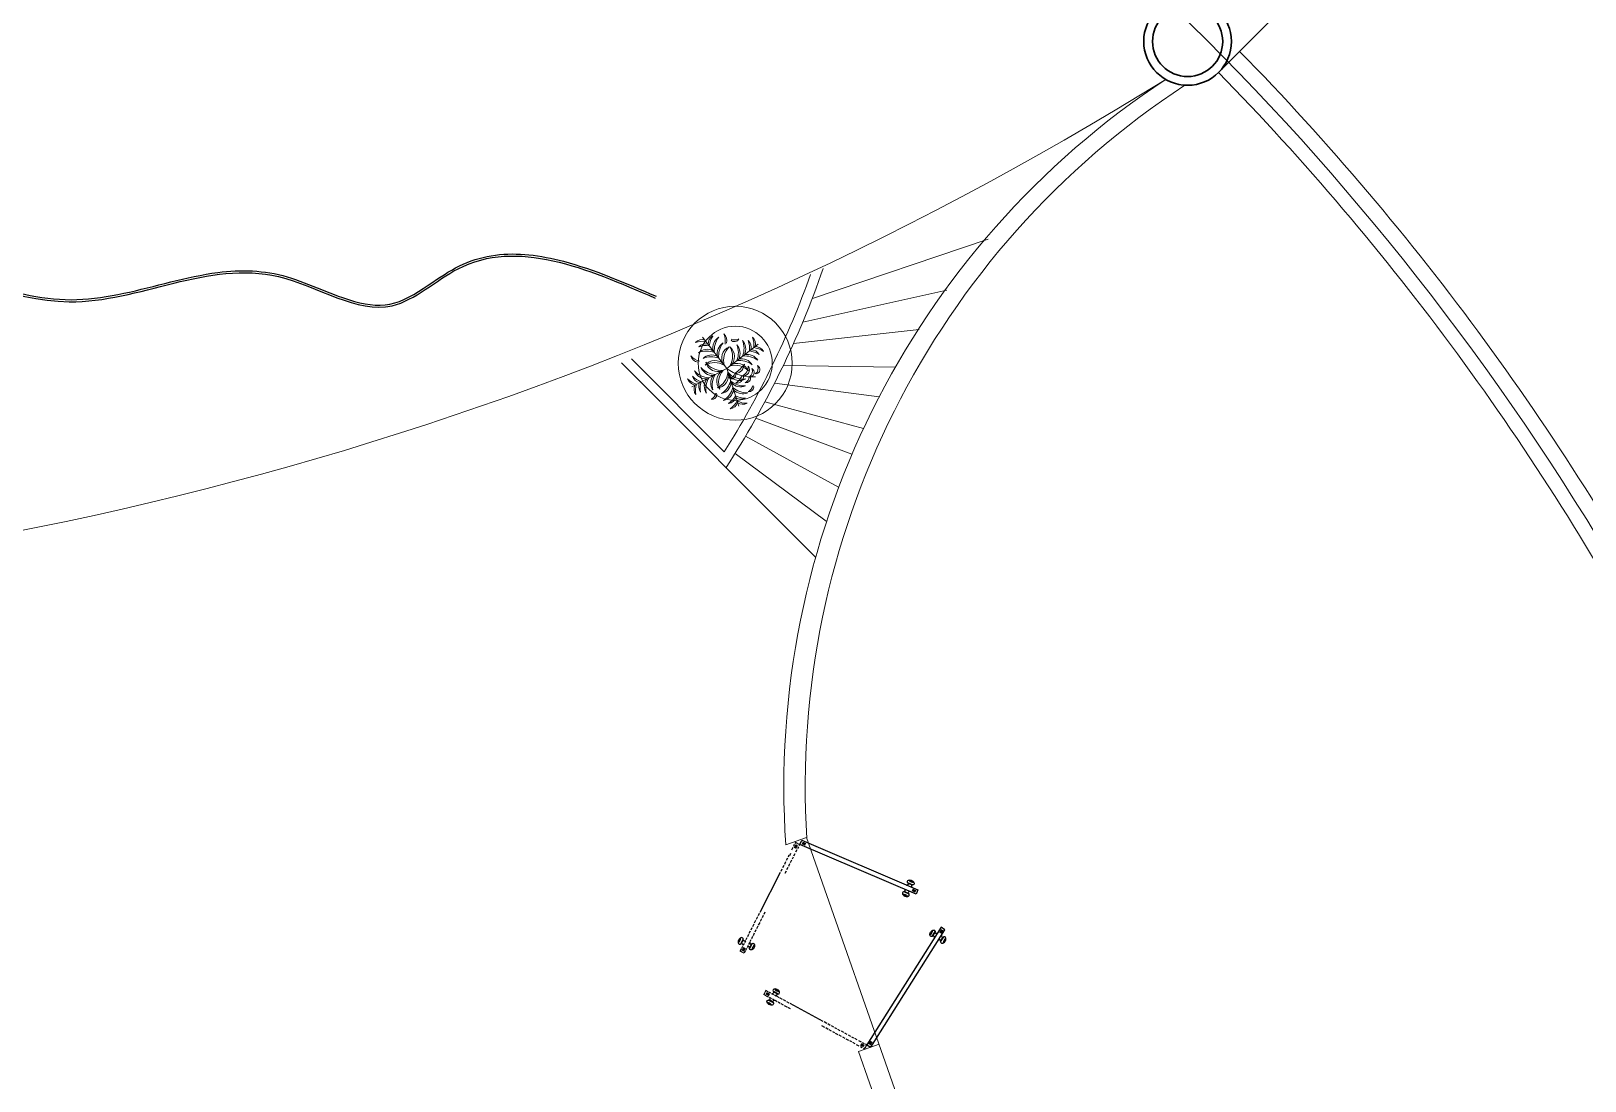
# Model space of a CAD drawing. Header units: millimetres. Extents: x 383 to 523, y 252 to 344.
# Drawn here: x 434.99 to 450.58, y 305.58 to 316.12 of the extents above; entities that cross this region are included whole.
import ezdxf

# ---------------------------------------------------------------- set-up
doc = ezdxf.new("R2010")
doc.units = ezdxf.units.MM
doc.header["$MEASUREMENT"] = 0
doc.linetypes.add('ACAD_ISO02W100', pattern=[15, 12, -3])
doc.linetypes.add('HIDDEN2', pattern=[4.7625, 3.175, -1.5875])
for name, color, linetype, lineweight in [('cubierta', 1, 'ACAD_ISO02W100', 15), ('muros', 5, 'Continuous', 30), ('plantas', 76, 'Continuous', 15), ('vegetacion', 104, 'Continuous', 0)]:
    doc.layers.add(name, color=color, linetype=linetype, lineweight=lineweight)
doc.layers.add('muebles', color=193, linetype='Continuous')

# ---------------------------------------------------------------- blocks, each defined once
blk = doc.blocks.new('tytytyt')
at = {"layer": 'vegetacion', "lineweight": 0}
for p in [(2770.857, 1104.045), (2770.384, 1103.648), (2771.329, 1103.648), (2770.94, 1103.092)]:
    blk.add_line(p, (2770.857, 1103.565), dxfattribs=at)
for centre, radius, start, end in [((2770.718, 1103.772), 0.153, 25.2489, 95.3937), ((2770.637, 1103.676), 0.257, 31.3712, 75.0366), ((2770.767, 1103.935), 0.111, 36.29, 99.6243), ((2770.678, 1103.806), 0.249, 44.0763, 73.3794), ((2770.767, 1103.87), 0.111, 36.29, 99.6243), ((2770.678, 1103.74), 0.249, 44.0763, 73.3794), ((2770.946, 1103.935), 0.111, 80.3757, 143.71), ((2771.036, 1103.806), 0.249, 106.6206, 135.9237), ((2770.946, 1103.87), 0.111, 80.3757, 143.71), ((2771.036, 1103.74), 0.249, 106.6206, 135.9237), ((2770.995, 1103.772), 0.153, 84.6063, 154.7511), ((2771.076, 1103.676), 0.257, 104.9634, 148.6288), ((2770.508, 1103.717), 0.111, 160.3757, 223.71), ((2770.651, 1103.783), 0.249, 186.6206, 215.9237), ((2770.572, 1103.706), 0.111, 160.3757, 223.71), ((2770.715, 1103.772), 0.249, 186.6206, 215.9237), ((2770.677, 1103.738), 0.153, 164.6063, 234.7511), ((2770.786, 1103.801), 0.257, 184.9634, 228.6288), ((2770.655, 1103.868), 0.0552, 139.742, 258.7475), ((2770.73, 1103.912), 0.12, 184.618, 228.2106), ((2770.763, 1103.722), 0.153, 164.6063, 234.7511), ((2770.872, 1103.785), 0.257, 184.9634, 228.6288), ((2770.708, 1103.61), 0.15, 3.4259, 103.6346), ((2770.646, 1103.531), 0.226, 21.6665, 83.1878), ((2770.838, 1103.719), 0.15, 156.3654, 256.5741), ((2770.927, 1103.766), 0.226, 176.8122, 238.3335), ((2770.718, 1103.684), 0.153, 25.2489, 95.3937), ((2770.637, 1103.589), 0.257, 31.3712, 75.0366), ((2771.005, 1103.61), 0.15, 76.3654, 176.5741), ((2770.995, 1103.684), 0.153, 84.6063, 154.7511), ((2771.076, 1103.589), 0.257, 104.9634, 148.6288), ((2771.067, 1103.531), 0.226, 96.8122, 158.3335), ((2770.786, 1103.766), 0.226, 301.6665, 3.1878), ((2770.875, 1103.719), 0.15, 283.4259, 23.6346), ((2770.842, 1103.785), 0.257, 311.3712, 355.0366), ((2770.95, 1103.722), 0.153, 305.2489, 15.3937), ((2771.175, 1103.773), 0.111, 80.3757, 143.71), ((2771.264, 1103.643), 0.249, 106.6206, 135.9237), ((2770.928, 1103.801), 0.257, 311.3712, 355.0366), ((2771.036, 1103.738), 0.153, 305.2489, 15.3937), ((2770.998, 1103.772), 0.249, 324.0763, 353.3794), ((2771.141, 1103.706), 0.111, 316.29, 19.6243), ((2771.062, 1103.783), 0.249, 324.0763, 353.3794), ((2771.206, 1103.717), 0.111, 316.29, 19.6243), ((2770.477, 1103.541), 0.111, 116.29, 179.6243), ((2770.589, 1103.43), 0.249, 124.0763, 153.3794), ((2770.541, 1103.53), 0.111, 116.29, 179.6243), ((2770.653, 1103.419), 0.249, 124.0763, 153.3794), ((2770.629, 1103.464), 0.153, 105.2489, 175.3937), ((2770.709, 1103.368), 0.257, 111.3712, 155.0366), ((2770.715, 1103.449), 0.153, 105.2489, 175.3937), ((2770.795, 1103.353), 0.257, 111.3712, 155.0366), ((2771.08, 1103.097), 0.519, 115.4772, 156.6585), ((2770.716, 1103.502), 0.0834, 144.9865, 244.4034), ((2770.787, 1103.427), 0.15, 83.4259, 183.6346), ((2770.854, 1103.352), 0.226, 101.6665, 163.1878), ((2770.886, 1103.581), 0.24, 187.5759, 215.8942), ((2770.764, 1103.547), 0.054, 114.2257, 255.1279), ((2770.807, 1103.559), 0.0749, 150.4398, 228.6694), ((2770.859, 1103.352), 0.226, 16.8122, 78.3335), ((2770.927, 1103.427), 0.15, 356.3654, 96.5741), ((2770.918, 1103.353), 0.257, 24.9634, 68.6288), ((2770.998, 1103.449), 0.153, 4.6063, 74.7511), ((2771.004, 1103.368), 0.257, 24.9634, 68.6288), ((2771.084, 1103.464), 0.153, 4.6063, 74.7511), ((2771.06, 1103.419), 0.249, 26.6206, 55.9237), ((2771.172, 1103.53), 0.111, 0.3757, 63.71), ((2770.529, 1103.429), 0.0552, 139.742, 258.7475), ((2770.604, 1103.473), 0.12, 184.618, 228.2106), ((2770.643, 1103.411), 0.0552, 139.742, 258.7475), ((2770.718, 1103.455), 0.12, 184.618, 228.2106), ((2770.715, 1103.372), 0.0768, 185.1845, 268.654), ((2770.747, 1103.393), 0.0735, 138.8744, 278.9763), ((2770.811, 1103.428), 0.12, 173.7536, 244.097), ((2770.644, 1103.562), 0.226, 286.8122, 348.3335), ((2770.719, 1103.495), 0.15, 266.3654, 6.5741), ((2770.867, 1103.457), 0.124, 161.4477, 239.3672), ((2770.645, 1103.504), 0.257, 294.9634, 338.6288), ((2770.741, 1103.423), 0.153, 274.6063, 344.7511), ((2771.161, 1103.541), 0.405, 185.4007, 208.139), ((2771.058, 1103.635), 0.226, 211.6665, 273.1878), ((2771.01, 1103.547), 0.15, 193.4259, 293.6346), ((2771.077, 1103.58), 0.257, 221.3712, 265.0366), ((2771.014, 1103.472), 0.153, 215.2489, 285.3937), ((2771.149, 1103.304), 0.0552, 101.2525, 220.258), ((2771.273, 1103.648), 0.249, 234.0763, 263.3794), ((2771.207, 1103.505), 0.111, 226.29, 289.6243), ((2770.684, 1103.341), 0.0547, 167.0577, 302.8533), ((2770.684, 1103.263), 0.0547, 167.0577, 302.8533), ((2770.715, 1103.294), 0.0768, 185.1845, 268.654), ((2770.66, 1103.418), 0.257, 294.9634, 338.6288), ((2770.756, 1103.337), 0.153, 274.6063, 344.7511), ((2770.711, 1103.362), 0.249, 296.6206, 325.9237), ((2770.822, 1103.249), 0.111, 270.3757, 333.71), ((2771.092, 1103.494), 0.257, 221.3712, 265.0366), ((2771.029, 1103.386), 0.153, 215.2489, 285.3937), ((2771.064, 1103.424), 0.249, 234.0763, 263.3794), ((2770.998, 1103.28), 0.111, 226.29, 289.6243), ((2771.223, 1103.261), 0.12, 131.7894, 175.382), ((2770.722, 1103.297), 0.249, 296.6206, 325.9237), ((2770.833, 1103.185), 0.111, 270.3757, 333.71), ((2771.075, 1103.359), 0.249, 234.0763, 263.3794), ((2771.009, 1103.216), 0.111, 226.29, 289.6243)]:
    blk.add_arc(centre, radius, start, end, dxfattribs=at)

msp = doc.modelspace()

# ---------------------------------------------------------------- linework, layer by layer
at = {"layer": 'cubierta', "linetype": 'ACAD_ISO02W100', "lineweight": 18, "ltscale": 0.2}
msp.add_arc((428.383, 297.242), 32.252, 181.8805, 44.9344, dxfattribs=at)
at = {"layer": 'muebles', "linetype": 'HIDDEN2'}
for p, q in [((442.633, 307.921), (442.62, 307.894)), ((442.648, 307.951), (442.639, 307.932)), ((442.659, 307.972), (442.654, 307.962)), ((442.679, 307.962), (442.659, 307.972)), ((442.689, 307.93), (442.679, 307.912)), ((442.699, 307.952), (442.683, 307.96)), ((442.699, 307.952), (442.695, 307.942)), ((442.704, 307.953), (442.722, 307.995)), ((442.561, 307.778), (442.548, 307.753)), ((442.579, 307.815), (442.567, 307.79)), ((442.594, 307.845), (442.585, 307.825)), ((442.601, 307.757), (442.588, 307.732)), ((442.611, 307.862), (442.6, 307.839)), ((442.62, 307.794), (442.607, 307.769)), ((442.635, 307.824), (442.625, 307.805)), ((442.652, 307.858), (442.64, 307.835)), ((442.673, 307.9), (442.66, 307.874)), ((442.507, 307.672), (442.301, 307.271)), ((442.524, 307.706), (442.512, 307.681)), ((442.542, 307.741), (442.53, 307.718)), ((442.565, 307.685), (442.552, 307.661)), ((442.583, 307.721), (442.571, 307.697)), ((443.889, 307.497), (443.872, 307.455)), ((442.241, 307.152), (442.228, 307.126)), ((442.26, 307.19), (442.246, 307.162)), ((442.278, 307.225), (442.265, 307.2)), ((442.281, 307.132), (442.268, 307.106)), ((442.296, 307.26), (442.284, 307.236)), ((442.301, 307.17), (442.286, 307.141)), ((442.319, 307.205), (442.306, 307.18)), ((442.336, 307.24), (442.324, 307.216)), ((442.352, 307.272), (442.342, 307.25)), ((442.157, 306.985), (442.148, 306.969)), ((442.172, 307.017), (442.161, 306.995)), ((442.188, 307.048), (442.177, 307.026)), ((442.206, 307.082), (442.193, 307.058)), ((442.213, 306.996), (442.202, 306.975)), ((442.223, 307.117), (442.211, 307.092)), ((442.229, 307.028), (442.217, 307.005)), ((442.246, 307.062), (442.234, 307.037)), ((442.263, 307.096), (442.251, 307.072)), ((444.16, 307.097), (444.122, 307.121)), ((442.116, 306.905), (442.103, 306.88)), ((442.123, 306.87), (442.103, 306.88)), ((442.128, 306.93), (442.118, 306.909)), ((442.144, 306.86), (442.128, 306.868)), ((442.143, 306.96), (442.133, 306.939)), ((442.156, 306.884), (442.144, 306.86)), ((442.169, 306.909), (442.158, 306.888)), ((442.184, 306.939), (442.174, 306.919)), ((442.197, 306.965), (442.188, 306.948)), ((442.352, 306.467), (442.341, 306.447)), ((442.366, 306.433), (442.341, 306.447)), ((442.363, 306.486), (442.354, 306.471)), ((442.387, 306.473), (442.363, 306.486)), ((442.39, 306.42), (442.37, 306.431)), ((442.412, 306.46), (442.391, 306.471)), ((442.42, 306.404), (442.4, 306.415)), ((442.441, 306.444), (442.421, 306.455)), ((442.445, 306.391), (442.429, 306.399)), ((442.467, 306.43), (442.45, 306.439)), ((442.476, 306.374), (442.455, 306.385)), ((442.498, 306.414), (442.476, 306.425)), ((442.507, 306.357), (442.485, 306.369)), ((442.529, 306.397), (442.507, 306.409)), ((442.541, 306.339), (442.517, 306.352)), ((442.562, 306.379), (442.538, 306.392)), ((442.596, 306.361), (442.572, 306.374)), ((442.937, 306.176), (442.606, 306.355)), ((442.575, 306.321), (442.55, 306.334)), ((442.61, 306.302), (442.584, 306.315)), ((442.953, 306.116), (442.925, 306.131)), ((442.975, 306.156), (442.947, 306.171)), ((442.988, 306.097), (442.963, 306.111)), ((443.009, 306.137), (442.985, 306.151)), ((443.022, 306.079), (442.999, 306.091)), ((443.044, 306.119), (443.02, 306.131)), ((443.054, 306.062), (443.033, 306.073)), ((443.075, 306.102), (443.054, 306.113)), ((443.088, 306.043), (443.063, 306.056)), ((443.109, 306.083), (443.085, 306.096)), ((443.144, 306.064), (443.121, 306.077)), ((443.18, 306.045), (443.155, 306.058)), ((443.216, 306.025), (443.192, 306.039)), ((443.123, 306.025), (443.099, 306.037)), ((443.158, 306.005), (443.134, 306.019)), ((443.195, 305.985), (443.17, 305.999)), ((443.224, 305.97), (443.205, 305.98)), ((443.246, 306.009), (443.227, 306.02)), ((443.258, 305.952), (443.235, 305.964)), ((443.279, 305.992), (443.256, 306.004)), ((443.299, 305.929), (443.273, 305.943)), ((443.321, 305.969), (443.295, 305.983)), ((443.329, 305.913), (443.311, 305.923)), ((443.351, 305.953), (443.333, 305.963)), ((443.35, 305.902), (443.341, 305.907)), ((443.361, 305.922), (443.35, 305.902)), ((443.372, 305.942), (443.362, 305.947)), ((443.372, 305.942), (443.363, 305.926)), ((443.377, 305.943), (443.415, 305.919))]:
    msp.add_line(p, q, dxfattribs=at)
at = {"layer": 'muebles'}
for p, q in [((443.872, 307.455), (442.704, 307.953)), ((442.722, 307.995), (443.889, 307.497)), ((444.122, 307.121), (443.377, 305.943)), ((443.415, 305.919), (444.16, 307.097))]:
    msp.add_line(p, q, dxfattribs=at)
at = {"layer": 'muebles', "const_width": 0.0272}
for points in [[(442.673, 307.949), (442.655, 307.914)], [(442.727, 307.968), (442.762, 307.953)], [(443.867, 307.481), (443.831, 307.497)], [(444.133, 307.096), (444.113, 307.063)], [(442.13, 306.883), (442.148, 306.917)], [(442.365, 306.46), (442.399, 306.441)], [(443.348, 305.929), (443.314, 305.947)], [(443.404, 305.943), (443.424, 305.976)]]:
    msp.add_lwpolyline(points, dxfattribs=at)
at = {"layer": 'muebles'}
for points in [[(443.746, 307.479), (443.799, 307.456)], [(443.752, 307.48), (443.796, 307.461)], [(443.785, 307.57), (443.839, 307.548)], [(443.789, 307.565), (443.832, 307.546)], [(443.828, 307.591), (443.827, 307.59), (443.826, 307.59), (443.826, 307.589), (443.826, 307.588), (443.823, 307.589), (443.824, 307.593)], [(443.76, 307.434), (443.761, 307.435), (443.76, 307.436), (443.761, 307.436), (443.761, 307.437), (443.758, 307.438), (443.757, 307.435)], [(442.089, 306.992), (442.09, 306.991), (442.091, 306.992), (442.092, 306.991), (442.093, 306.991), (442.094, 306.994), (442.091, 306.995)], [(442.135, 307.004), (442.109, 306.952)], [(442.136, 306.997), (442.115, 306.955)], [(444.018, 307.075), (444.019, 307.074), (444.019, 307.073), (444.02, 307.073), (444.021, 307.072), (444.019, 307.07), (444.016, 307.071)], [(444.032, 307.029), (444.063, 307.079)], [(444.038, 307.032), (444.063, 307.072)], [(444.116, 306.983), (444.142, 307.023)], [(444.117, 306.976), (444.148, 307.026)], [(444.164, 306.984), (444.163, 306.985), (444.162, 306.984), (444.161, 306.985), (444.16, 306.985), (444.159, 306.983), (444.162, 306.981)], [(442.219, 306.956), (442.198, 306.913)], [(442.225, 306.959), (442.199, 306.907)], [(442.243, 306.915), (442.241, 306.916), (442.241, 306.917), (442.24, 306.917), (442.24, 306.917), (442.241, 306.92), (442.244, 306.919)], [(442.438, 306.363), (442.387, 306.391)], [(442.435, 306.369), (442.394, 306.392)], [(442.486, 306.451), (442.435, 306.479)], [(442.48, 306.45), (442.438, 306.473)], [(442.476, 306.497), (442.475, 306.496), (442.476, 306.495), (442.475, 306.495), (442.475, 306.494), (442.478, 306.492), (442.479, 306.495)], [(442.394, 306.347), (442.394, 306.348), (442.396, 306.348), (442.396, 306.349), (442.396, 306.35), (442.399, 306.348), (442.397, 306.345)]]:
    msp.add_lwpolyline(points, dxfattribs=at)
for centre, radius, start, end in [((443.74, 307.387), 0.0651, 42.8065, 92.7572), ((443.736, 307.488), 0.0261, 335.0598, 37.2777), ((443.772, 307.571), 0.0261, 276.2565, 338.4745), ((443.812, 307.455), 0.0261, 95.7851, 158.0031), ((443.848, 307.638), 0.0651, 220.7771, 270.7277), ((443.83, 307.604), 0.0177, 211.4938, 283.5486), ((443.849, 307.539), 0.0261, 155.5312, 217.7492), ((443.752, 307.422), 0.0177, 29.9857, 102.0405), ((442.044, 307.015), 0.0651, 309.3964, 359.3471), ((442.079, 307.001), 0.0177, 296.5755, 8.6303), ((442.145, 307.013), 0.0261, 241.6497, 303.8676), ((443.975, 307.101), 0.0651, 301.9946, 351.9452), ((444.005, 307.079), 0.0177, 292.7113, 4.7661), ((444.029, 307.016), 0.0261, 357.474, 59.692), ((444.073, 307.087), 0.0261, 236.7487, 298.9667), ((444.106, 306.968), 0.0261, 56.2773, 118.4952), ((444.151, 307.039), 0.0261, 177.0026, 239.2206), ((444.207, 306.957), 0.0651, 124.024, 173.9747), ((444.173, 306.974), 0.0177, 111.2032, 183.258), ((442.107, 306.939), 0.0261, 2.375, 64.593), ((442.189, 306.898), 0.0261, 62.1211, 124.339), ((442.226, 306.972), 0.0261, 182.8464, 245.0644), ((442.288, 306.893), 0.0651, 127.367, 177.3176), ((442.256, 306.912), 0.0177, 118.0837, 190.1385), ((442.37, 306.302), 0.0651, 35.4047, 85.3553), ((442.39, 306.334), 0.0177, 26.1214, 98.1762), ((442.378, 306.401), 0.0261, 330.1588, 32.3768), ((442.422, 306.481), 0.0261, 270.4127, 332.6307), ((442.452, 306.361), 0.0261, 90.8842, 153.1021), ((442.501, 306.542), 0.0651, 217.4342, 267.3848), ((442.485, 306.508), 0.0177, 204.6133, 276.6681), ((442.495, 306.441), 0.0261, 149.6874, 211.9054)]:
    msp.add_arc(centre, radius, start, end, dxfattribs=at)
for centre, major_axis, start_param, end_param in [((443.767, 307.455), (-0.0328, 0.0143), -0.847469, 1.523759), ((443.767, 307.455), (-0.0328, 0.0143), 1.634877, 3.989062), ((442.11, 306.984), (0.0162, 0.0319), 1.634877, 3.989062), ((442.11, 306.984), (0.0162, 0.0319), -0.847469, 1.523759), ((444.143, 306.994), (0.0191, 0.0303), 2.294124, 4.665351), ((444.143, 306.994), (0.0191, 0.0303), -1.506716, 0.847469), ((442.467, 306.476), (-0.0313, 0.0173), -1.506716, 0.847469), ((442.467, 306.476), (-0.0313, 0.0173), 2.294124, 4.665351)]:
    msp.add_ellipse(centre, major_axis=major_axis, ratio=0.630787, start_param=start_param, end_param=end_param, dxfattribs=at)
at = {"layer": 'muebles', "extrusion": (0, 0, -1)}
for centre, major_axis, start_param, end_param in [((443.817, 307.571), (-0.0329, 0.014), -0.847469, 1.523759), ((443.817, 307.571), (-0.0329, 0.014), 1.634877, 3.989062), ((444.036, 307.061), (0.0188, 0.0304), 2.294124, 4.665351), ((444.036, 307.061), (0.0188, 0.0304), -1.506716, 0.847469), ((442.223, 306.927), (0.0159, 0.0321), 1.634877, 3.989062), ((442.223, 306.927), (0.0159, 0.0321), -0.847469, 1.523759), ((442.406, 306.366), (-0.0315, 0.017), -1.506716, 0.847469), ((442.406, 306.366), (-0.0315, 0.017), 2.294124, 4.665351)]:
    msp.add_ellipse(centre, major_axis=major_axis, ratio=0.630787, start_param=start_param, end_param=end_param, dxfattribs=at)
at = {"layer": 'muebles', "linetype": 'Continuous'}
msp.add_spline([(414.898, 313.512), (415.444, 313.503), (417.779, 313.763), (418.975, 313.416), (420.126, 313.725), (422.46, 313.326), (423.393, 313.639), (424.262, 313.352), (425.304, 313.607), (426.392, 313.371), (427.542, 313.625), (428.794, 313.387), (429.671, 313.591), (430.76, 313.409), (431.418, 313.562), (432.616, 313.379), (433.603, 313.635), (435.368, 313.4), (437.47, 313.652), (438.612, 313.36), (439.273, 313.731), (441.252, 313.436)], degree=3, dxfattribs=at)
msp.add_open_spline([(414.899, 313.532), (415.042, 313.525), (415.185, 313.517), (415.613, 313.523), (415.899, 313.577), (416.472, 313.704), (416.759, 313.776), (417.231, 313.833), (417.417, 313.839), (417.745, 313.798), (417.887, 313.759), (418.169, 313.657), (418.309, 313.598), (418.586, 313.496), (418.725, 313.455), (419.013, 313.426), (419.163, 313.452), (419.47, 313.544), (419.625, 313.608), (419.912, 313.704), (420.043, 313.739), (420.428, 313.771), (420.682, 313.711), (421.185, 313.551), (421.435, 313.449), (421.934, 313.313), (422.183, 313.279), (422.557, 313.37), (422.689, 313.432), (422.943, 313.551), (423.066, 313.608), (423.286, 313.661), (423.382, 313.666), (423.572, 313.63), (423.667, 313.592), (423.873, 313.5), (423.985, 313.444), (424.195, 313.376), (424.291, 313.363), (424.487, 313.383), (424.587, 313.412), (424.889, 313.519), (425.094, 313.616), (425.513, 313.639), (425.72, 313.564), (426.061, 313.451), (426.198, 313.408), (426.552, 313.374), (426.771, 313.447), (427.151, 313.573), (427.309, 313.625), (427.91, 313.684), (428.351, 313.387), (428.915, 313.411), (429.059, 313.456), (429.322, 313.541), (429.44, 313.58), (429.688, 313.62), (429.819, 313.61), (430.077, 313.558), (430.206, 313.517), (430.446, 313.454), (430.558, 313.43), (430.79, 313.423), (430.91, 313.451), (431.155, 313.523), (431.279, 313.565), (431.736, 313.621), (432.069, 313.466), (432.502, 313.397), (432.612, 313.393), (432.831, 313.424), (432.94, 313.455), (433.227, 313.55), (433.405, 313.621), (434.047, 313.733), (434.514, 313.551), (435.134, 313.434), (435.291, 313.416), (435.603, 313.426), (435.76, 313.451), (436.23, 313.551), (436.544, 313.652), (437.091, 313.723), (437.324, 313.718), (437.787, 313.581), (438.017, 313.462), (438.375, 313.364), (438.509, 313.35), (438.766, 313.425), (438.891, 313.51), (439.119, 313.664), (439.22, 313.731), (439.429, 313.825), (439.537, 313.853), (439.868, 313.897), (440.097, 313.867), (440.635, 313.725), (440.948, 313.59), (441.26, 313.455)], degree=3, knots=[0, 0, 0, 0, 0.430093, 0.430093, 1.29028, 1.29028, 2.150467, 2.150467, 2.710381, 2.710381, 3.14594, 3.14594, 3.581499, 3.581499, 4.020518, 4.020518, 4.50333, 4.50333, 4.986141, 4.986141, 5.384998, 5.384998, 6.143873, 6.143873, 6.897748, 6.897748, 7.669769, 7.669769, 8.086534, 8.086534, 8.47459, 8.47459, 8.769216, 8.769216, 9.063843, 9.063843, 9.419986, 9.419986, 9.733227, 9.733227, 10.046467, 10.046467, 10.672948, 10.672948, 11.299429, 11.299429, 11.723087, 11.723087, 12.409472, 12.409472, 12.890496, 12.890496, 14.216034, 14.216034, 14.665854, 14.665854, 15.027715, 15.027715, 15.415507, 15.415507, 15.8033, 15.8033, 16.14848, 16.14848, 16.527942, 16.527942, 16.907404, 16.907404, 17.897019, 17.897019, 18.240449, 18.240449, 18.583878, 18.583878, 19.136742, 19.136742, 20.533958, 20.533958, 21.010135, 21.010135, 21.486312, 21.486312, 22.438665, 22.438665, 23.126803, 23.126803, 23.814941, 23.814941, 24.26032, 24.26032, 24.705699, 24.705699, 25.050352, 25.050352, 25.395004, 25.395004, 26.084308, 26.084308, 26.984671, 26.984671, 26.984671, 26.984671], dxfattribs=at)
at = {"layer": 'muros'}
msp.add_line((446.907, 315.7), (451.572, 320.38), dxfattribs=at)
at = {"layer": 'muros', "lineweight": 18}
for p, q in [((442.829, 313.433), (444.593, 314.029)), ((442.732, 313.193), (444.178, 313.516)), ((442.639, 312.979), (443.9, 313.12)), ((442.859, 310.837), (440.913, 312.786)), ((441.945, 311.894), (441.014, 312.826)), ((442.538, 312.761), (443.667, 312.744)), ((442.45, 312.583), (443.5, 312.444)), ((442.352, 312.395), (443.341, 312.127)), ((442.262, 312.23), (443.225, 311.869)), ((442.157, 312.049), (443.091, 311.537)), ((442.053, 311.877), (442.969, 311.197)), ((442.562, 307.949), (442.769, 308.023)), ((442.769, 308.023), (442.773, 308.012)), ((442.769, 308.023), (444.906, 301.948)), ((443.292, 305.873), (443.499, 305.947)), ((443.292, 305.873), (444.698, 301.875))]:
    msp.add_line(p, q, dxfattribs=at)
at = {"layer": 'muros'}
for radius in [0.44, 0.352]:
    msp.add_circle((446.596, 316.012), radius, dxfattribs=at)
at = {"layer": 'muros', "lineweight": 18}
for centre, radius, start, end in [((428.031, 297.243), 26.544, 9.2625, 72.9385), ((428.031, 297.243), 26.7, 28.008, 44.3665), ((428.266, 344.751), 34.292, 239.8575, 301.8788), ((451.041, 308.527), 8.498, 123.2841, 183.9018), ((451.174, 308.527), 8.417, 123.1624, 183.5069), ((428.031, 297.243), 26.4, 28.2683, 44.3583), ((434.217, 316.755), 9.23, 327.0508, 340.8948), ((434.217, 316.755), 9.13, 327.8282, 340.2814)]:
    msp.add_arc(centre, radius, start, end, dxfattribs=at)
at = {"layer": 'plantas'}
for radius in [0.572, 0.372]:
    msp.add_circle((442.055, 312.782, -0.02), radius, dxfattribs=at)

# ---------------------------------------------------------------- block references
at = {"layer": 'plantas', "xscale": 0.8267374711344928, "yscale": 0.8267374711346065, "zscale": 0.8267374711345924, "rotation": 117.6279967389582}
msp.add_blockref('tytytyt', (2312.595, -1293.753), dxfattribs=at)

doc.saveas('drawing.dxf')
